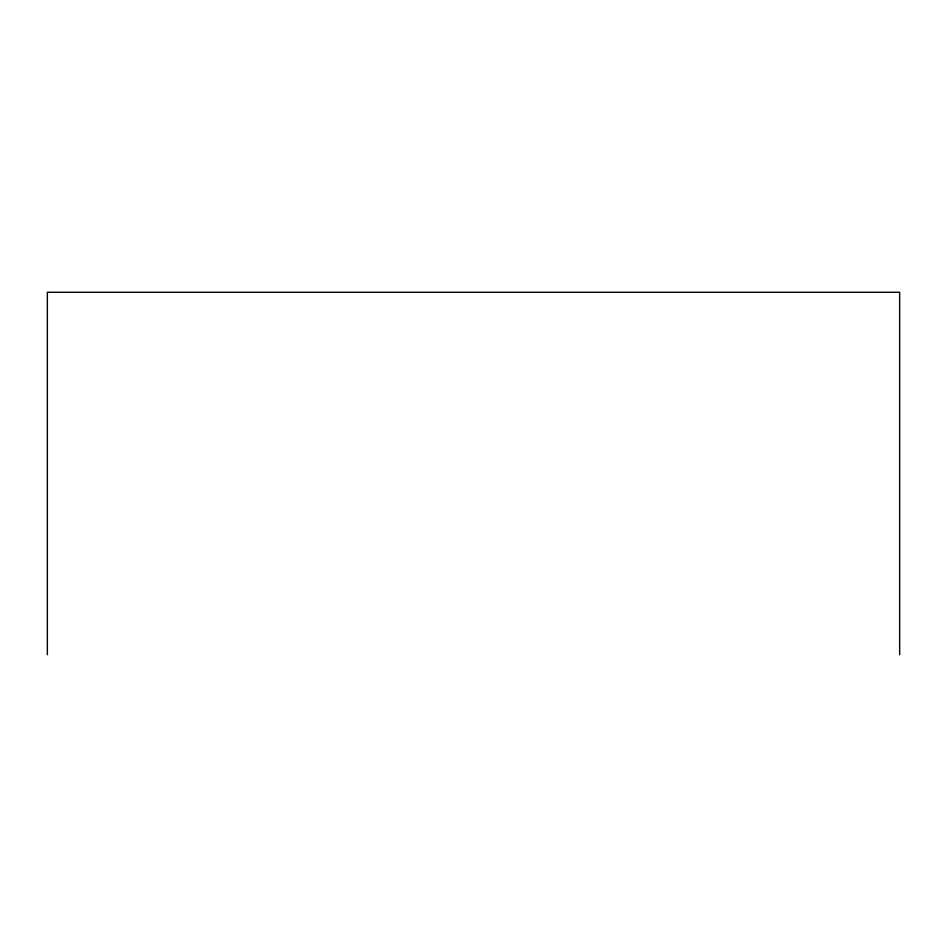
<?xml version="1.0" encoding="UTF-8"?>
<svg xmlns="http://www.w3.org/2000/svg" width="947" height="947" viewBox="0 0 947 947"><rect width="100%" height="100%" fill="white"/><g stroke="black" fill="none" stroke-linecap="round" stroke-linejoin="round"><path stroke-width="1.42" d="M899.65 654.732L899.65 292.268L47.35 292.268L47.35 654.732"/></g></svg>
